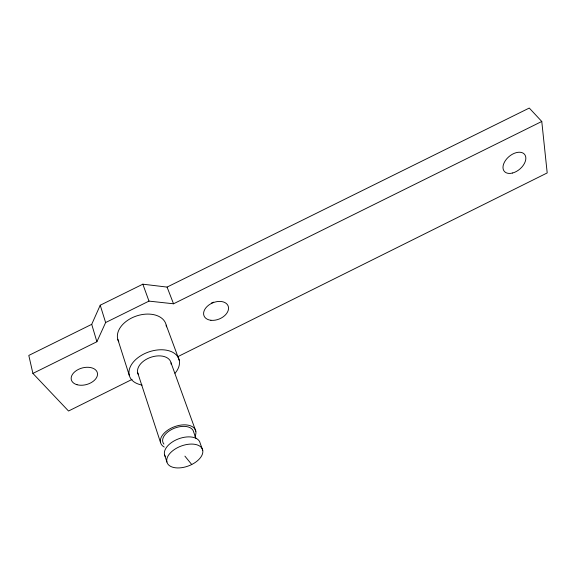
<?xml version="1.0" encoding="UTF-8"?>
<svg xmlns="http://www.w3.org/2000/svg" width="576" height="576" viewBox="0 0 576 576"><rect width="100%" height="100%" fill="white"/><g stroke="black" fill="none" stroke-linecap="round" stroke-linejoin="round"><path stroke-width="0.86" d="M132.084 379.404L68.53 411.019L32.904 373.421L28.8 355.435L91.714 324.338L100.224 305.222L142.841 284.184L167.076 287.086L529.272 108.05L541.771 121.471L547.2 172.93L177.941 356.594M32.904 373.421L96.89 341.734L105.624 322.553L148.982 301.111L173.534 303.79L541.771 121.471M184.903 456.134L191.736 464.515M167.076 287.086L173.534 303.79M166.183 325.109L179.28 360.374M142.841 284.184L148.982 301.111M171.043 362.873L195.826 431.237M202.73 450.281A18.886 10.591 -20.6 0 0 173.981 449.798A18.886 10.591 -20.6 0 0 177.653 467.942A18.886 10.591 -20.6 0 0 202.73 450.281L200.146 443.153A18.763 10.642 -20.5 0 0 178.157 438.998A18.763 10.642 -20.5 0 0 165.406 456.682M195.934 438.307L193.637 431.942A16.243 9.374 -20.3 0 0 174.046 428.357A16.243 9.374 -20.3 0 0 163.908 444.089M137.743 372.96L160.56 442.62M164.534 454.766L166.918 462.038M117.778 339.278L129.326 375.509M100.224 305.222L105.624 322.553M91.714 324.338L96.89 341.734M213.631 302.148A12.823 8.755 -22.4 0 1 211.334 303.106M138.254 374.321A17.417 11.066 -19.1 0 1 151.74 356.99A17.417 11.066 -19.1 0 1 171.209 364.32M164.261 447.041A18.562 10.714 -20.3 0 1 175.111 426.485A18.562 10.714 -20.3 0 1 194.983 436.442M142.099 385.049A26.129 16.596 -19.1 0 1 132.466 363.154A26.129 16.596 -19.1 0 1 167.846 350.489A26.129 16.596 -19.1 0 1 175.046 373.255M118.786 341.734A25.243 16.79 -18.3 0 1 137.225 315.742A25.243 16.79 -18.3 0 1 166.421 326.851M512.597 173.009A13.226 8.273 -40.1 0 0 525.096 155.131A13.226 8.273 -40.1 0 0 505.548 160.351A13.226 8.273 -40.1 0 0 512.597 173.009M210.91 320.278A13.032 8.712 -22.7 0 0 228.499 307.346A13.032 8.712 -22.7 0 0 208.807 305.05A13.032 8.712 -22.7 0 0 210.91 320.278M77.026 384.718A13.486 8.561 -15.5 0 0 97.51 374.71A13.486 8.561 -15.5 0 0 78.487 369.367A13.486 8.561 -15.5 0 0 77.026 384.718"/></g></svg>
